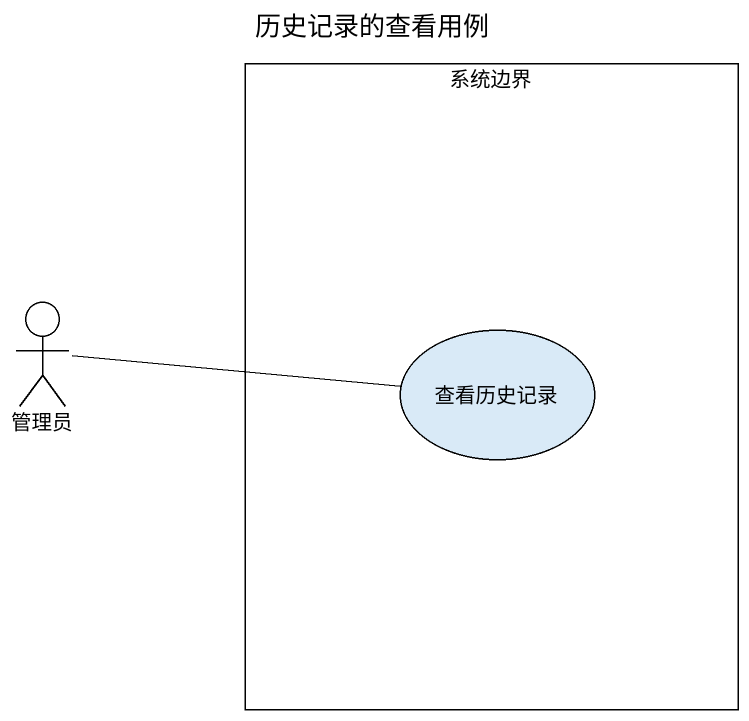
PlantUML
@startuml
title 历史记录的查看用例
rectangle 系统边界 {
  usecase 查看历史记录
}
actor 管理员
管理员 -right- 查看历史记录
@enduml
